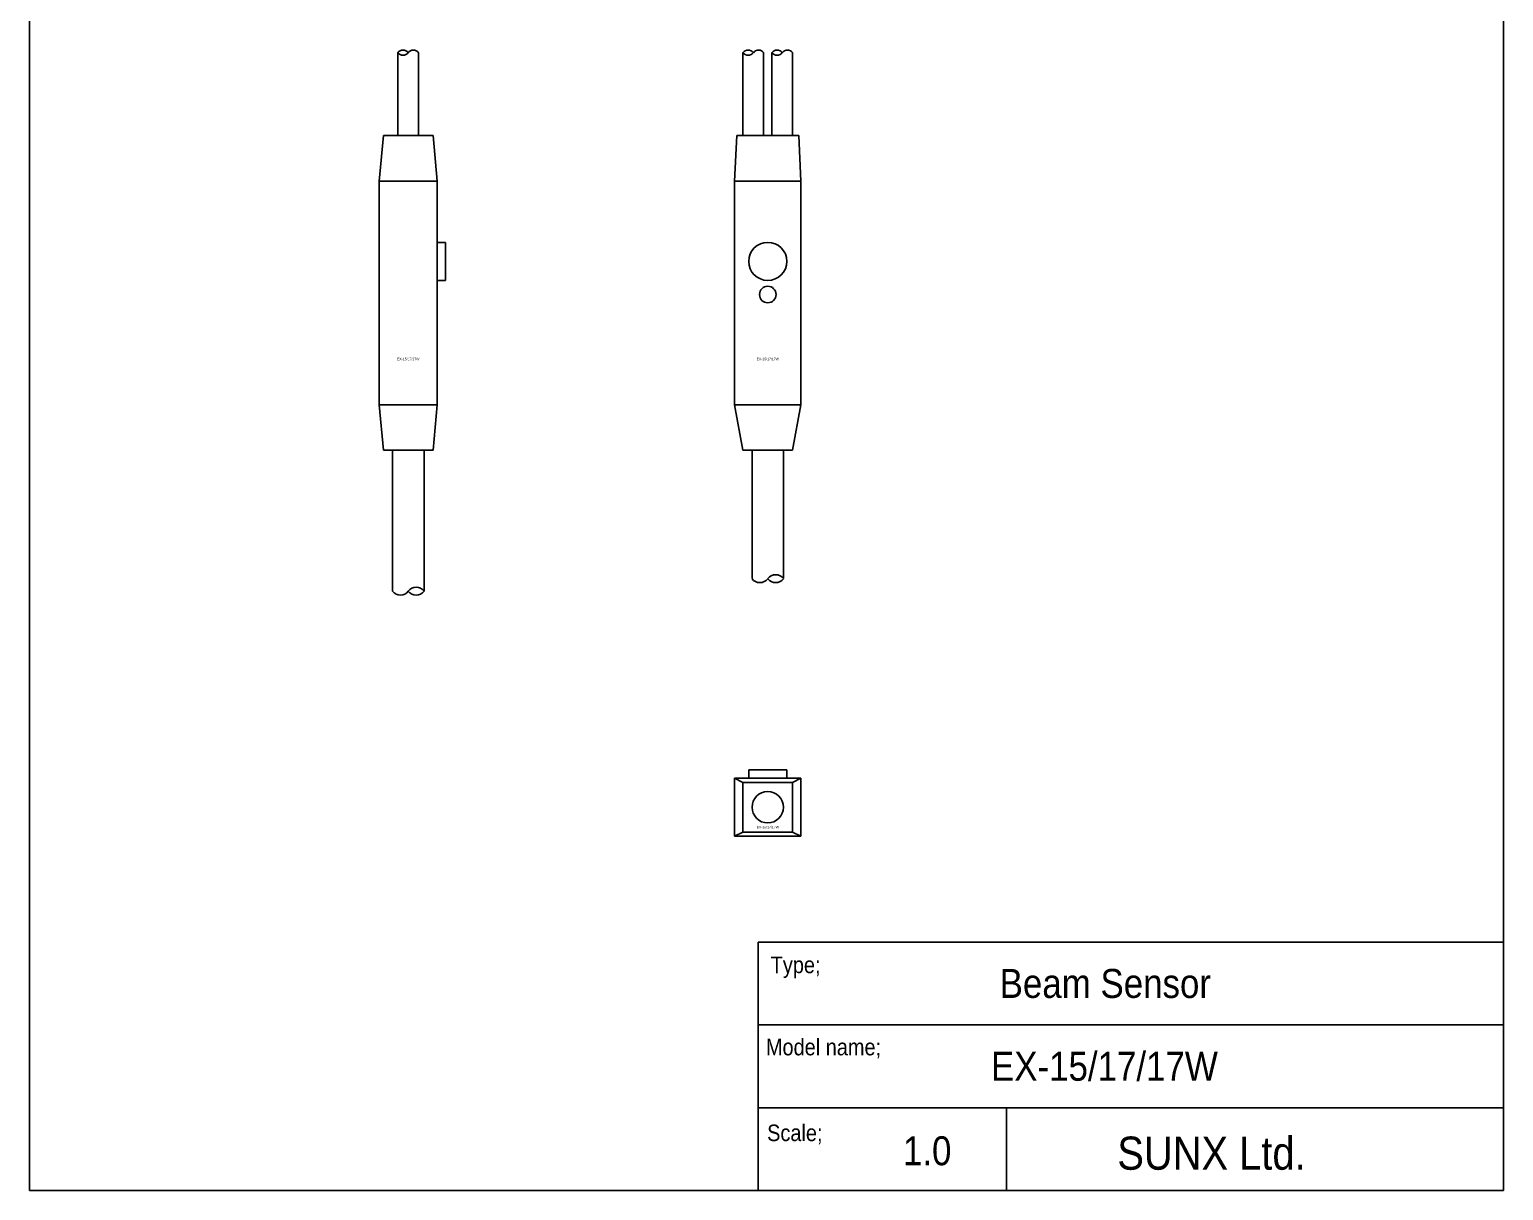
# Model space of a CAD drawing. Extents: x 58 to 236, y 14 to 263.
# Drawn here: x 58.3 to 236.3, y 14.4 to 154.5 of the extents above; entities that cross this region are included whole.
import ezdxf
from ezdxf.enums import TextEntityAlignment as Align

# ---------------------------------------------------------------- set-up
doc = ezdxf.new("R2010")
doc.units = 0
doc.layers.add('1', color=7, linetype='CONTINUOUS')

msp = doc.modelspace()

# ---------------------------------------------------------------- linework, layer by layer
at = {"layer": '1', "color": 7}
for p, q in [((58.31, 14.37), (58.31, 262.67)), ((236.31, 262.67), (236.31, 14.37)), ((102.81, 141.74), (102.81, 151.74)), ((105.31, 141.74), (105.31, 151.74)), ((144.47, 151.74), (144.47, 141.74)), ((146.97, 141.74), (146.97, 151.74)), ((147.97, 151.74), (147.97, 141.74)), ((150.47, 141.74), (150.47, 151.74)), ((100.56, 136.24), (101.06, 141.74)), ((101.06, 141.74), (107.05, 141.74)), ((107.56, 136.24), (107.05, 141.74)), ((143.47, 136.24), (143.72, 141.74)), ((143.72, 141.74), (151.22, 141.74)), ((151.22, 141.74), (151.47, 136.24)), ((100.56, 136.24), (107.56, 136.24)), ((100.56, 109.24), (100.56, 136.24)), ((107.56, 136.24), (107.56, 109.24)), ((143.47, 136.24), (151.47, 136.24)), ((143.47, 109.24), (143.47, 136.24)), ((151.47, 136.24), (151.47, 109.24)), ((107.56, 128.84), (108.56, 128.84)), ((108.56, 128.84), (108.56, 124.24)), ((107.56, 124.24), (108.56, 124.24)), ((100.56, 109.24), (107.56, 109.24)), ((101.06, 103.74), (100.56, 109.24)), ((107.05, 103.74), (107.56, 109.24)), ((143.47, 109.24), (151.47, 109.24)), ((144.47, 103.74), (143.47, 109.24)), ((151.47, 109.24), (150.47, 103.74)), ((107.05, 103.74), (101.06, 103.74)), ((102.16, 103.74), (102.16, 86.74)), ((105.96, 86.74), (105.96, 103.74)), ((150.47, 103.74), (144.47, 103.74)), ((145.57, 103.74), (145.57, 88.24)), ((149.37, 103.74), (149.37, 88.24)), ((144.47, 63.64), (143.47, 64.15)), ((143.47, 57.15), (143.47, 64.15)), ((143.47, 64.15), (151.47, 64.15)), ((145.17, 65.15), (149.77, 65.15)), ((145.17, 64.15), (145.17, 65.15)), ((149.77, 65.15), (149.77, 64.15)), ((150.47, 63.64), (151.47, 64.15)), ((151.47, 64.15), (151.47, 57.15)), ((144.47, 57.65), (144.47, 63.64)), ((144.47, 63.64), (150.47, 63.64)), ((150.47, 63.64), (150.47, 57.65)), ((144.47, 57.65), (143.47, 57.15)), ((151.47, 57.15), (143.47, 57.15)), ((150.47, 57.65), (144.47, 57.65)), ((150.47, 57.65), (151.47, 57.15)), ((146.31, 44.37), (236.31, 44.37)), ((146.31, 44.37), (146.31, 14.37)), ((146.31, 34.37), (236.31, 34.37)), ((146.31, 24.37), (236.31, 24.37)), ((176.31, 24.37), (176.31, 14.37)), ((236.31, 14.37), (58.31, 14.37))]:
    msp.add_line(p, q, dxfattribs=at)
for centre, radius in [((147.47, 126.54), 2.3), ((147.47, 122.54), 1), ((147.47, 60.65), 1.9)]:
    msp.add_circle(centre, radius, dxfattribs=at)
at = {"layer": '1', "color": 2}
for centre, radius, start, end in [((103.43, 151.27), 0.781, 36.8699, 143.1301), ((103.43, 152.21), 0.781, 216.8699, 323.1301), ((104.68, 151.27), 0.781, 36.8699, 143.1301), ((145.1, 151.27), 0.781, 36.8699, 143.1301), ((145.1, 152.21), 0.781, 216.8699, 323.1301), ((146.35, 151.27), 0.781, 36.8699, 143.1301), ((148.6, 151.27), 0.781, 36.8699, 143.1301), ((148.6, 152.21), 0.781, 216.8699, 323.1301), ((149.85, 151.27), 0.781, 36.8699, 143.1301), ((146.52, 88.95), 1.19, 216.8699, 323.1301), ((148.42, 87.53), 1.19, 36.8699, 143.1301), ((148.42, 88.95), 1.19, 216.8699, 323.1301), ((103.11, 87.45), 1.19, 216.8699, 323.1301), ((105.01, 86.03), 1.19, 36.8699, 143.1301), ((105.01, 87.45), 1.19, 216.8699, 323.1301)]:
    msp.add_arc(centre, radius, start, end, dxfattribs=at)

# ---------------------------------------------------------------- texts
at = {"layer": '1', "color": 2, "width": 0.9}
for s, height, p in [('EX-15/17/17W', 0.3, (104.06, 114.76)), ('EX-15/17/17W', 0.3, (147.47, 114.76)), ('EX-15/17/17W', 0.3, (147.47, 58.24)), ('Beam Sensor', 3.5, (188.23, 39.37)), ('EX-15/17/17W', 3.5, (188.12, 29.37))]:
    msp.add_text(s, height=height, dxfattribs=at).set_placement(p, align=Align.MIDDLE_CENTER)
for s, height, p in [('Type;', 2, (147.82, 41.61)), ('Model name;', 2, (147.24, 31.69)), ('Scale;', 2, (147.39, 21.33)), ('1.0', 3.5, (163.79, 19.17)), ('SUNX Ltd.', 4, (189.68, 18.88))]:
    msp.add_text(s, height=height, dxfattribs=at).set_placement(p, align=Align.MIDDLE_LEFT)

doc.saveas('drawing.dxf')
